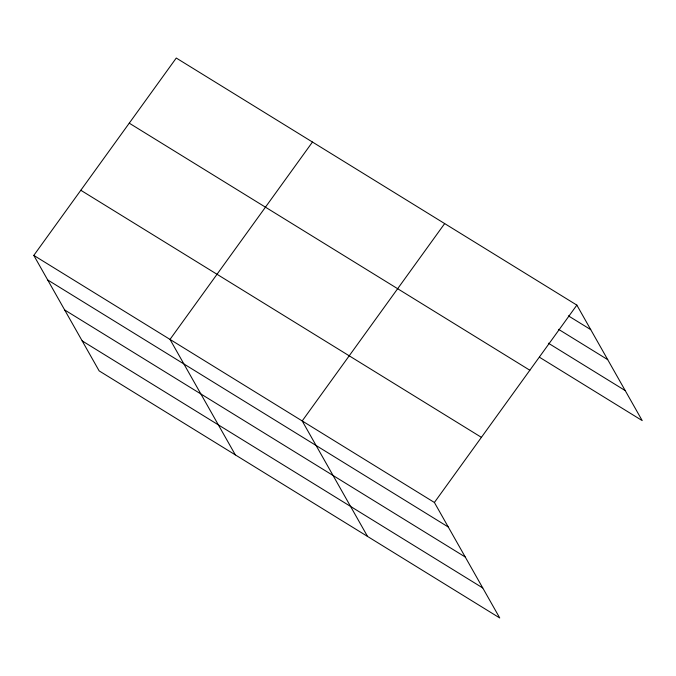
<?xml version="1.0" encoding="UTF-8"?>
<svg xmlns="http://www.w3.org/2000/svg" width="676" height="676" viewBox="0 0 676 676"><rect width="100%" height="100%" fill="white"/><g stroke="black" fill="none" stroke-linecap="round" stroke-linejoin="round"><path stroke-width="1.01" d="M33.8 255.401L434.398 502.479L499.733 617.965L99.144 370.887L33.8 255.401L176.267 58.035L576.856 305.113L642.2 420.599L539.482 357.241M312.464 142.036L170.006 339.411L235.341 454.897M444.664 223.579L302.197 420.945L367.541 536.431M434.398 502.479L576.856 305.113M568.406 315.869L590.74 329.635M558.596 329.356L607.724 359.657M548.397 343.205L625.215 390.584M129.251 123.167L529.849 370.245M80.816 190.269L481.405 437.347M47.675 279.932L448.272 527.01M64.659 309.946L465.257 557.024M82.159 340.873L482.748 587.951"/></g></svg>
